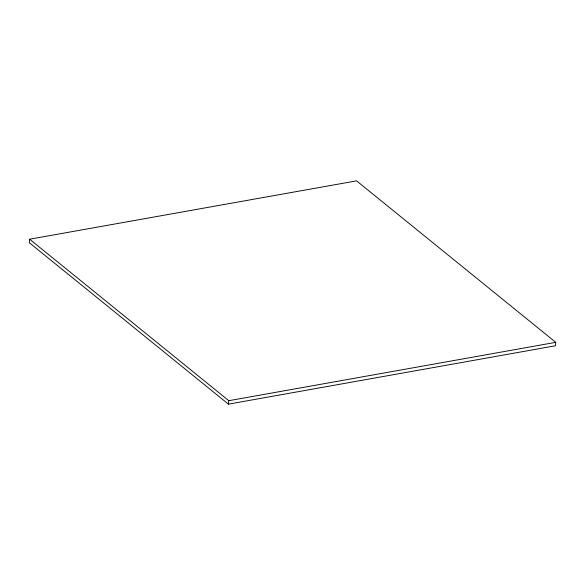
<?xml version="1.0" encoding="UTF-8"?>
<svg xmlns="http://www.w3.org/2000/svg" width="585" height="585" viewBox="0 0 585 585"><rect width="100%" height="100%" fill="white"/><g stroke="black" fill="none" stroke-linecap="round" stroke-linejoin="round"><path stroke-width="0.88" d="M29.63 239.214L29.25 242.658L228.421 404.14L555.37 345.786L555.75 342.342L356.579 180.86L29.63 239.214L228.801 400.696L555.75 342.342M228.421 404.14L228.801 400.696"/></g></svg>
